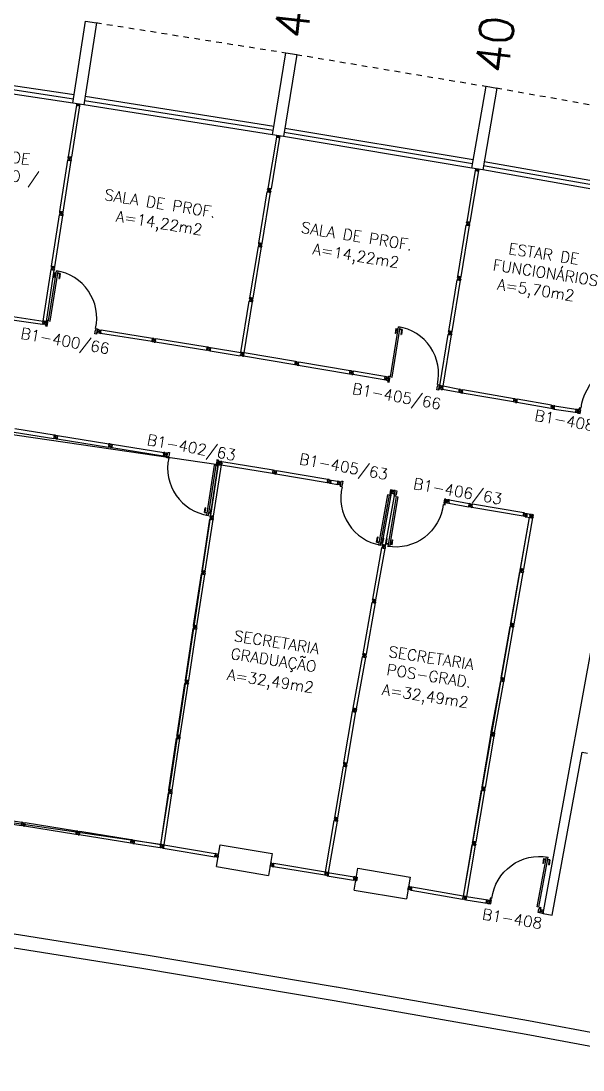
# Model space of a CAD drawing. Extents: x 26 to 324, y 73 to 188.
# Drawn here: x 244.58 to 254.72, y 154.74 to 173.68 of the extents above; entities that cross this region are included whole.
import ezdxf

# ---------------------------------------------------------------- set-up
doc = ezdxf.new("R2010")
doc.units = 0
doc.header["$LTSCALE"] = 0.01
doc.header["$MEASUREMENT"] = 0
doc.linetypes.add('HIDDEN2', pattern=[0.1875, 0.125, -0.0625])
doc.layers.get('0').update_dxf_attribs({"linetype": 'CONTINUOUS'})
doc.layers.get('DEFPOINTS').update_dxf_attribs({"linetype": 'CONTINUOUS'})
for name, color, linetype in [('ALV', 2, 'CONTINUOUS'), ('BANC', 2, 'CONTINUOUS'), ('DIV', 2, 'CONTINUOUS'), ('ESQ', 1, 'CONTINUOUS'), ('ESTR', 3, 'CONTINUOUS'), ('NOPILAR1', 2, 'CONTINUOUS'), ('PROJ', 1, 'HIDDEN2'), ('TEXTO', 2, 'CONTINUOUS'), ('TEXTO-ENDEREÇO', 2, 'CONTINUOUS'), ('USO1', 2, 'CONTINUOUS'), ('ÁREA', 2, 'CONTINUOUS')]:
    doc.layers.add(name, color=color, linetype=linetype)
doc.styles.add('1', font='romans.shx')
doc.styles.add('NOPILAR', font='simplex.shx', dxfattribs={"height": 0.6})
doc.styles.add('UNB-100', font='simplex.shx', dxfattribs={"height": 0.2})
doc.styles.add('UNB-100-1', font='simplex.shx', dxfattribs={"height": 0.2})
doc.dimstyles.new('1-600', dxfattribs={"dimtxt": 1.1, "dimasz": 2.5, "dimexe": 2, "dimexo": 4, "dimgap": 0.2, "dimtad": 1, "dimdec": 0, "dimzin": 4, "dimdsep": 46, "dimlunit": 6, "dimtxsty": '1', "dimblk1": 'NONE', "dimblk2": 'NONE', "dimsah": 1, "dimcen": 0, "dimclrd": 2, "dimclre": 2, "dimclrt": 2, "dimadec": 0, "dimazin": 0, "dimtfac": 1, "dimtdec": 0, "dimtmove": 2, "dimatfit": 3, "dimldrblk": 'NONE', "dimfxl": 0, "dimtolj": 1, "dimtzin": 0, "dimarcsym": 0})

# ---------------------------------------------------------------- blocks, each defined once
blk = doc.blocks.new('MTT-SLC')
for p, q in [((-0.008, 0.03), (-0.03, 0.03)), ((-0.03, 0.03), (-0.03, 0.006)), ((-0.0185, 0.006), (-0.03, 0.006)), ((-0.0185, -0.006), (-0.0185, 0.006)), ((-0.008, 0.03), (-0.008, 0.02)), ((-0.008, 0.02), (0.008, 0.02)), ((-0.0051, 0), (0.0051, 0)), ((0, -0.0051), (0, 0.0051)), ((0.008, 0.03), (0.03, 0.03)), ((0.008, 0.03), (0.008, 0.02)), ((0.0205, -0.006), (0.0205, 0.006)), ((0.0205, 0.006), (0.03, 0.006)), ((0.03, 0.006), (0.03, 0.03)), ((-0.03, -0.03), (-0.03, -0.006)), ((-0.0185, -0.006), (-0.03, -0.006)), ((-0.008, -0.03), (-0.03, -0.03)), ((-0.008, -0.02), (0.008, -0.02)), ((-0.008, -0.03), (-0.008, -0.02)), ((0.008, -0.03), (0.008, -0.02)), ((0.008, -0.03), (0.03, -0.03)), ((0.0205, -0.006), (0.03, -0.006)), ((0.03, -0.006), (0.03, -0.03))]:
    blk.add_line(p, q)
blk = doc.blocks.new('DIVINI-SLC')
for p, q in [((-0.005, 0), (0.005, 0)), ((-0.005, 0), (0.005, 0)), ((0.008, 0.02), (0, 0.02)), ((0, 0.001), (0, 0.02)), ((0, -0.005), (0, 0.005)), ((0, -0.005), (0, 0.005)), ((0, -0.02), (0, 0.001)), ((0.008, 0.03), (0.03, 0.03)), ((0.008, 0.03), (0.008, 0.02)), ((0.02, 0.006), (0.03, 0.006)), ((0.02, 0.006), (0.02, -0.006)), ((0.02, -0.006), (0.02, 0.006)), ((0.02, 0.006), (0.03, 0.006)), ((0.02, -0.004), (0.02, 0.004)), ((0.023, 0.006), (0.027, 0.006)), ((0.03, -0.03), (0.03, 0.03)), ((0.03, 0.03), (0.03, -0.03)), ((0.03, 0.03), (0.97, 0.03)), ((0.03, 0.009), (0.03, 0.027)), ((0.03, 0.009), (0.03, 0.027)), ((0.03, -0.005), (0.03, 0.005)), ((0.03, 0.005), (0.03, -0.005)), ((0.97, 0.03), (0.97, -0.03)), ((0.98, 0.006), (0.97, 0.006)), ((0.97, 0.005), (0.97, -0.005)), ((0.98, -0.006), (0.98, 0.006)), ((0.995, 0), (1.005, 0)), ((1.005, 0), (0.995, 0)), ((1, -0.005), (1, 0.005)), ((0, -0.02), (0.008, -0.02)), ((0.008, -0.03), (0.008, -0.02)), ((0.008, -0.03), (0.03, -0.03)), ((0.02, -0.006), (0.03, -0.006)), ((0.02, -0.006), (0.03, -0.006)), ((0.023, -0.006), (0.027, -0.006)), ((0.03, -0.009), (0.03, -0.027)), ((0.03, -0.009), (0.03, -0.027)), ((0.03, -0.03), (0.03, -0.009)), ((0.03, -0.03), (0.97, -0.03)), ((0.98, -0.006), (0.97, -0.006))]:
    blk.add_line(p, q)
blk = doc.blocks.new('DIVMT-SLC')
for p, q in [((-0.03, 0.03), (-0.03, 0.006)), ((-0.008, 0.03), (-0.03, 0.03)), ((-0.0185, 0.006), (-0.03, 0.006)), ((-0.0185, -0.006), (-0.0185, 0.006)), ((-0.008, 0.03), (-0.008, 0.02)), ((-0.008, 0.02), (0.008, 0.02)), ((-0.0051, 0), (0.0051, 0)), ((0.0051, 0), (-0.0051, 0)), ((-0.0051, 0), (0.0051, 0)), ((0, -0.0051), (0, 0.0051)), ((0, 0.0051), (0, -0.0051)), ((0.008, 0.03), (0.008, 0.02)), ((0.008, 0.03), (0.03, 0.03)), ((0.0205, 0.006), (0.03, 0.006)), ((0.0205, -0.006), (0.0205, 0.006)), ((0.0205, 0.006), (0.0205, -0.006)), ((0.0205, 0.006), (0.03, 0.006)), ((0.97, 0.03), (0.03, 0.03)), ((0.03, 0.006), (0.03, 0.03)), ((0.03, -0.03), (0.03, 0.03)), ((0.03, -0.005), (0.03, 0.005)), ((0.97, -0.03), (0.97, 0.03)), ((0.97, 0.03), (0.97, 0.009)), ((0.97, 0.009), (0.97, 0.027)), ((0.9795, 0.006), (0.97, 0.006)), ((0.97, -0.005), (0.97, 0.005)), ((0.9795, 0.006), (0.9795, -0.006)), ((1.0051, 0), (0.9949, 0)), ((1, 0.0051), (1, -0.0051)), ((-0.0185, -0.006), (-0.03, -0.006)), ((-0.03, -0.03), (-0.03, -0.006)), ((-0.008, -0.03), (-0.03, -0.03)), ((-0.008, -0.03), (-0.008, -0.02)), ((-0.008, -0.02), (0.008, -0.02)), ((0.008, -0.03), (0.008, -0.02)), ((0.008, -0.03), (0.03, -0.03)), ((0.0205, -0.006), (0.03, -0.006)), ((0.0205, -0.006), (0.03, -0.006)), ((0.03, -0.006), (0.03, -0.03)), ((0.97, -0.03), (0.03, -0.03)), ((0.9795, -0.006), (0.97, -0.006)), ((0.97, -0.009), (0.97, -0.027))]:
    blk.add_line(p, q)
blk = doc.blocks.new('PDV2E-SLC')
at = {"layer": 'DIV'}
for p, q in [((0.065, 0.05), (0.065, 0.965)), ((0.095, 0.965), (0.065, 0.965)), ((0.095, 0.05), (0.095, 0.965)), ((0.049, 0.05), (0.029, 0.05)), ((0.029, 0.05), (0.029, 0.035)), ((0.029, 0.035), (0.029, -0.035)), ((0.049, 0.02), (0.049, 0.05)), ((0.049, 0.02), (0.059, 0.02)), ((0.059, -0.05), (0.059, 0.02)), ((0.065, 0.05), (0.095, 0.05)), ((0.928, -0.05), (0.928, 0.02)), ((0.938, 0.02), (0.928, 0.02)), ((0.938, 0.05), (0.958, 0.05)), ((0.938, 0.02), (0.938, 0.05)), ((0.958, 0.05), (0.958, 0.035)), ((0.958, 0.035), (0.958, -0.035)), ((0.029, -0.035), (0.029, -0.05)), ((0.029, -0.05), (0.059, -0.05)), ((0.958, -0.05), (0.928, -0.05)), ((0.958, -0.035), (0.958, -0.05))]:
    blk.add_line(p, q, dxfattribs=at)
at = {"layer": 'DIV', "color": 1}
for p, q in [((0.023, 0.925), (0.063, 0.925)), ((0.023, 0.925), (0.023, 0.835)), ((0.033, 0.835), (0.023, 0.835)), ((0.033, 0.915), (0.063, 0.915)), ((0.033, 0.915), (0.033, 0.835)), ((0.138, 0.925), (0.097, 0.925)), ((0.128, 0.915), (0.097, 0.915)), ((0.128, 0.915), (0.128, 0.835)), ((0.128, 0.835), (0.137, 0.835)), ((0.138, 0.925), (0.138, 0.835))]:
    blk.add_line(p, q, dxfattribs=at)
blk.add_arc((0.062, 0.1), 0.865, 356.6786, 90, dxfattribs=at)
blk = doc.blocks.new('DIV-SLC')
for p, q in [((-0.0051, 0), (0.0051, 0)), ((0, -0.0051), (0, 0.0051)), ((0.0205, 0.006), (0.03, 0.006)), ((0.0205, -0.006), (0.0205, 0.006)), ((0.03, 0.03), (0.97, 0.03)), ((0.03, 0.03), (0.03, -0.03)), ((0.03, 0.009), (0.03, 0.027)), ((0.03, 0.005), (0.03, -0.005)), ((0.97, 0.03), (0.97, -0.03)), ((0.9795, 0.006), (0.97, 0.006)), ((0.97, 0.005), (0.97, -0.005)), ((0.9795, -0.006), (0.9795, 0.006)), ((1.0051, 0), (0.9949, 0)), ((0.9949, 0), (1.0051, 0)), ((1, -0.0051), (1, 0.0051)), ((0.0205, -0.006), (0.03, -0.006)), ((0.03, -0.03), (0.03, -0.009)), ((0.03, -0.009), (0.03, -0.027)), ((0.03, -0.03), (0.97, -0.03)), ((0.9795, -0.006), (0.97, -0.006))]:
    blk.add_line(p, q)
blk = doc.blocks.new('MDIVMT-SLC')
for p, q in [((-0.03, 0.03), (-0.03, 0.006)), ((-0.008, 0.03), (-0.03, 0.03)), ((-0.0185, 0.006), (-0.03, 0.006)), ((-0.0185, -0.006), (-0.0185, 0.006)), ((-0.008, 0.03), (-0.008, 0.02)), ((-0.008, 0.02), (0.008, 0.02)), ((-0.0051, 0), (0.0051, 0)), ((-0.0051, 0), (0.0051, 0)), ((0, -0.0051), (0, 0.0051)), ((0, -0.0051), (0, 0.0051)), ((0.008, 0.03), (0.008, 0.02)), ((0.008, 0.03), (0.03, 0.03)), ((0.0205, 0.006), (0.03, 0.006)), ((0.0205, -0.006), (0.0205, 0.006)), ((0.0205, 0.006), (0.03, 0.006)), ((0.0205, -0.006), (0.0205, 0.006)), ((0.03, 0.03), (0.03, -0.03)), ((0.03, 0.03), (0.47, 0.03)), ((0.03, 0.006), (0.03, 0.03)), ((0.03, 0.009), (0.03, 0.027)), ((0.03, 0.005), (0.03, -0.005)), ((0.47, 0.03), (0.47, -0.03)), ((0.4795, 0.006), (0.47, 0.006)), ((0.47, 0.005), (0.47, -0.005)), ((0.4795, -0.006), (0.4795, 0.006)), ((0.4949, 0), (0.5051, 0)), ((0.5051, 0), (0.4949, 0)), ((0.5, -0.0051), (0.5, 0.0051)), ((-0.0185, -0.006), (-0.03, -0.006)), ((-0.03, -0.03), (-0.03, -0.006)), ((-0.008, -0.03), (-0.03, -0.03)), ((-0.008, -0.03), (-0.008, -0.02)), ((-0.008, -0.02), (0.008, -0.02)), ((0.008, -0.03), (0.008, -0.02)), ((0.008, -0.03), (0.03, -0.03)), ((0.0205, -0.006), (0.03, -0.006)), ((0.0205, -0.006), (0.03, -0.006)), ((0.03, -0.006), (0.03, -0.03)), ((0.03, -0.03), (0.03, -0.009)), ((0.03, -0.009), (0.03, -0.027)), ((0.03, -0.03), (0.47, -0.03)), ((0.4795, -0.006), (0.47, -0.006))]:
    blk.add_line(p, q)
blk = doc.blocks.new('*D30')
at = {"color": 2, "linetype": 'ByBlock'}
for p, q in [((213.526, 181.428), (213.871, 185.914)), ((264.745, 174.395), (265.623, 178.82))]:
    blk.add_line(p, q, dxfattribs=at)
blk.add_arc((180.304, -251.305), 436.505, 78.78048, 85.60976, dxfattribs=at)
at = {"layer": 'DEFPOINTS', "color": 0, "linetype": 'ByBlock'}
for p in [(248.16, 179.894), (213.22, 177.439), (213.105, 175.944), (263.967, 170.471), (263.675, 169)]:
    blk.add_point(p, dxfattribs=at)
at = {"color": 2, "linetype": 'ByBlock', "insert": (239.708, 182.081), "char_height": 1.1, "attachment_point": 5, "rotation": 352.1951, "style": '1'}
blk.add_mtext('\\A1;Sociologia', dxfattribs=at)
blk = doc.blocks.new('_NONE')
at = {"color": 0, "linetype": 'ByBlock'}
blk.add_circle((0, 0), 0.25, dxfattribs=at)
blk = doc.blocks.new('PILAR-SLC')
blk.add_lwpolyline([(0.2, 0), (0.2, -1.5), (0, -1.5), (0, 0)], close=True)

msp = doc.modelspace()

# ---------------------------------------------------------------- linework, layer by layer
at = {"color": 2}
for p, q in [((252.58, 157.853), (252.59, 157.852)), ((252.584, 157.848), (252.586, 157.858)), ((252.604, 157.843), (252.606, 157.855)), ((252.604, 157.843), (252.614, 157.842)), ((252.606, 157.855), (252.616, 157.854)), ((252.619, 157.877), (252.61, 157.818)), ((252.61, 157.818), (252.613, 157.839)), ((252.613, 157.839), (252.61, 157.821)), ((252.61, 157.818), (253.03, 157.749)), ((252.615, 157.853), (252.614, 157.843)), ((252.616, 157.857), (252.619, 157.874)), ((252.619, 157.877), (253.041, 157.808))]:
    msp.add_line(p, q, dxfattribs=at)
at = {"layer": 'ALV'}
for p, q in [((254.003, 157.571), (255.828, 167.587)), ((254.167, 157.541), (254.711, 160.486)), ((254.711, 160.486), (254.808, 160.468))]:
    msp.add_line(p, q, dxfattribs=at)
msp.add_lwpolyline([(233.995, 167.739), (248.139, 165.678), (247.289, 159.997), (247.102, 158.818), (233.161, 160.85), (233.995, 167.739)], dxfattribs=at)
at = {"layer": 'BANC'}
for p, q in [((246.8, 156.824), (243.325, 157.376)), ((246.761, 156.577), (243.286, 157.129)), ((250.272, 156.242), (246.802, 156.824)), ((250.231, 155.996), (246.761, 156.577)), ((253.739, 155.631), (250.274, 156.242)), ((253.696, 155.385), (250.231, 155.996)), ((257.201, 154.99), (253.741, 155.631)), ((257.156, 154.744), (253.696, 155.385))]:
    msp.add_line(p, q, dxfattribs=at)
at = {"layer": 'DIV'}
for p, q in [((244.424, 168.291), (244.972, 168.208)), ((244.433, 168.351), (244.98, 168.268)), ((244.98, 168.268), (244.972, 168.208)), ((244.977, 168.243), (244.975, 168.233)), ((244.985, 168.231), (244.975, 168.232)), ((244.986, 168.242), (244.977, 168.244)), ((244.985, 168.231), (244.986, 168.242)), ((245.001, 168.234), (245.011, 168.233)), ((245.011, 168.233), (245.001, 168.234)), ((245.005, 168.228), (245.006, 168.238)), ((247.934, 167.739), (247.938, 167.763)), ((247.956, 167.735), (247.934, 167.739)), ((247.949, 167.761), (247.938, 167.763)), ((247.944, 167.798), (247.94, 167.774)), ((247.951, 167.773), (247.94, 167.774)), ((247.965, 167.795), (247.944, 167.798)), ((247.949, 167.761), (247.951, 167.773)), ((247.956, 167.735), (247.958, 167.745)), ((247.958, 167.745), (247.973, 167.743)), ((247.965, 167.795), (247.964, 167.785)), ((247.964, 167.785), (247.98, 167.782)), ((247.964, 167.765), (247.974, 167.763)), ((247.964, 167.765), (247.974, 167.763)), ((247.968, 167.759), (247.969, 167.769)), ((247.968, 167.759), (247.969, 167.769)), ((247.972, 167.733), (247.973, 167.743)), ((247.972, 167.733), (247.994, 167.729)), ((247.981, 167.792), (247.98, 167.782)), ((247.981, 167.792), (248.003, 167.789)), ((247.988, 167.755), (247.99, 167.767)), ((247.988, 167.755), (247.99, 167.767)), ((247.988, 167.755), (247.997, 167.753)), ((247.988, 167.755), (247.997, 167.753)), ((247.99, 167.767), (247.999, 167.765)), ((247.99, 167.767), (247.999, 167.765)), ((247.993, 167.73), (248.54, 167.642)), ((248.003, 167.789), (247.994, 167.729)), ((247.997, 167.753), (247.994, 167.729)), ((247.997, 167.75), (247.994, 167.732)), ((247.994, 167.729), (247.997, 167.75)), ((247.999, 167.764), (247.997, 167.754)), ((247.999, 167.765), (248.003, 167.789)), ((248, 167.768), (248.003, 167.786)), ((248.003, 167.789), (248.55, 167.701)), ((250.513, 167.311), (250.517, 167.335)), ((250.535, 167.307), (250.513, 167.311)), ((250.528, 167.333), (250.517, 167.335)), ((250.523, 167.37), (250.519, 167.347)), ((250.53, 167.345), (250.519, 167.347)), ((250.544, 167.367), (250.523, 167.37)), ((250.528, 167.333), (250.53, 167.345)), ((250.535, 167.307), (250.536, 167.317)), ((250.536, 167.317), (250.552, 167.315)), ((250.542, 167.337), (250.552, 167.335)), ((250.552, 167.335), (250.542, 167.337)), ((250.542, 167.337), (250.552, 167.335)), ((250.544, 167.367), (250.543, 167.357)), ((250.543, 167.357), (250.559, 167.354)), ((250.547, 167.331), (250.548, 167.341)), ((250.548, 167.341), (250.547, 167.331)), ((250.55, 167.305), (250.552, 167.315)), ((250.55, 167.305), (250.572, 167.301)), ((250.56, 167.364), (250.559, 167.354)), ((250.56, 167.364), (250.582, 167.36)), ((250.567, 167.326), (250.569, 167.338)), ((250.569, 167.338), (250.567, 167.326)), ((250.567, 167.326), (250.576, 167.325)), ((250.567, 167.326), (250.576, 167.325)), ((250.569, 167.338), (250.578, 167.337)), ((250.569, 167.338), (250.578, 167.337)), ((250.572, 167.301), (250.582, 167.36)), ((250.576, 167.325), (250.572, 167.301)), ((251.203, 167.196), (250.572, 167.301)), ((250.576, 167.326), (250.578, 167.336)), ((250.578, 167.337), (250.582, 167.36)), ((251.212, 167.256), (250.582, 167.36)), ((251.154, 167.266), (251.15, 167.242)), ((251.154, 167.265), (251.15, 167.245)), ((251.15, 167.245), (251.153, 167.263)), ((251.176, 167.262), (251.154, 167.266)), ((251.176, 167.262), (251.174, 167.252)), ((251.174, 167.252), (251.19, 167.249)), ((251.191, 167.259), (251.19, 167.249)), ((251.191, 167.259), (251.213, 167.255)), ((251.209, 167.232), (251.213, 167.255)), ((251.144, 167.207), (251.148, 167.23)), ((251.147, 167.227), (251.144, 167.209)), ((251.165, 167.203), (251.144, 167.207)), ((251.144, 167.206), (251.144, 167.206)), ((251.159, 167.228), (251.148, 167.23)), ((251.157, 167.228), (251.148, 167.23)), ((251.161, 167.24), (251.15, 167.242)), ((251.159, 167.24), (251.15, 167.242)), ((251.159, 167.228), (251.161, 167.24)), ((251.165, 167.203), (251.167, 167.213)), ((251.167, 167.213), (251.183, 167.21)), ((251.173, 167.232), (251.183, 167.23)), ((251.183, 167.23), (251.173, 167.232)), ((251.173, 167.232), (251.183, 167.23)), ((251.183, 167.23), (251.173, 167.232)), ((251.177, 167.226), (251.179, 167.236)), ((251.179, 167.236), (251.177, 167.226)), ((251.179, 167.236), (251.177, 167.226)), ((251.181, 167.2), (251.183, 167.21)), ((251.181, 167.2), (251.203, 167.196)), ((251.197, 167.222), (251.199, 167.233)), ((251.199, 167.233), (251.197, 167.222)), ((251.197, 167.222), (251.207, 167.22)), ((251.197, 167.222), (251.207, 167.22)), ((251.199, 167.233), (251.209, 167.232)), ((251.199, 167.233), (251.209, 167.232)), ((251.207, 167.22), (251.203, 167.196)), ((252.13, 167.04), (252.134, 167.063)), ((252.133, 167.06), (252.13, 167.042)), ((252.145, 167.061), (252.134, 167.063)), ((252.143, 167.061), (252.134, 167.063)), ((252.14, 167.099), (252.136, 167.075)), ((252.14, 167.099), (252.136, 167.078)), ((252.136, 167.078), (252.139, 167.096)), ((252.147, 167.073), (252.136, 167.075)), ((252.145, 167.073), (252.136, 167.075)), ((252.162, 167.095), (252.14, 167.099)), ((252.145, 167.061), (252.147, 167.073)), ((252.159, 167.065), (252.169, 167.063)), ((252.169, 167.063), (252.159, 167.065)), ((252.159, 167.065), (252.169, 167.063)), ((252.169, 167.063), (252.159, 167.065)), ((252.162, 167.095), (252.16, 167.085)), ((252.16, 167.085), (252.176, 167.082)), ((252.164, 167.059), (252.165, 167.069)), ((252.165, 167.069), (252.164, 167.059)), ((252.165, 167.069), (252.164, 167.059)), ((252.177, 167.092), (252.176, 167.082)), ((252.177, 167.092), (252.199, 167.088)), ((252.184, 167.055), (252.186, 167.066)), ((252.186, 167.066), (252.184, 167.055)), ((252.186, 167.066), (252.195, 167.065)), ((252.186, 167.066), (252.195, 167.065)), ((252.195, 167.065), (252.199, 167.088)), ((252.495, 167.034), (252.199, 167.09)), ((252.151, 167.036), (252.13, 167.04)), ((252.13, 167.039), (252.13, 167.039)), ((252.151, 167.036), (252.153, 167.046)), ((252.153, 167.046), (252.169, 167.043)), ((252.167, 167.033), (252.169, 167.043)), ((252.167, 167.033), (252.189, 167.029)), ((252.184, 167.055), (252.193, 167.053)), ((252.184, 167.055), (252.193, 167.053)), ((252.193, 167.053), (252.189, 167.029)), ((252.484, 166.975), (252.189, 167.029)), ((252.484, 166.975), (252.495, 167.034)), ((252.488, 166.996), (252.485, 166.978)), ((252.498, 166.997), (252.488, 166.999)), ((252.489, 167), (252.49, 167.01)), ((252.5, 167.009), (252.49, 167.011)), ((252.495, 167.034), (252.491, 167.014)), ((252.491, 167.014), (252.494, 167.031)), ((252.5, 167.009), (252.498, 166.997)), ((252.524, 166.999), (252.514, 167)), ((252.52, 167.005), (252.518, 166.995)), ((253.47, 166.806), (253.474, 166.829)), ((253.491, 166.802), (253.47, 166.806)), ((253.485, 166.827), (253.474, 166.829)), ((253.48, 166.865), (253.476, 166.841)), ((253.487, 166.839), (253.476, 166.841)), ((253.502, 166.861), (253.48, 166.865)), ((253.485, 166.827), (253.487, 166.839)), ((253.491, 166.802), (253.493, 166.812)), ((253.493, 166.812), (253.509, 166.809)), ((253.499, 166.831), (253.509, 166.829)), ((253.509, 166.829), (253.499, 166.831)), ((253.499, 166.831), (253.509, 166.829)), ((253.502, 166.861), (253.5, 166.851)), ((253.5, 166.851), (253.516, 166.848)), ((253.505, 166.835), (253.504, 166.825)), ((253.504, 166.825), (253.505, 166.835)), ((253.507, 166.799), (253.509, 166.809)), ((253.507, 166.799), (253.529, 166.795)), ((253.518, 166.858), (253.516, 166.848)), ((253.518, 166.858), (253.539, 166.854)), ((253.526, 166.832), (253.524, 166.82)), ((253.524, 166.82), (253.526, 166.832)), ((253.524, 166.82), (253.533, 166.819)), ((253.524, 166.82), (253.533, 166.819)), ((253.526, 166.832), (253.535, 166.83)), ((253.526, 166.832), (253.535, 166.83)), ((253.529, 166.795), (253.539, 166.854)), ((253.533, 166.819), (253.529, 166.795)), ((254.144, 166.689), (253.529, 166.795)), ((253.533, 166.82), (253.535, 166.83)), ((253.535, 166.83), (253.539, 166.854)), ((254.154, 166.748), (253.539, 166.854)), ((254.154, 166.748), (254.144, 166.689)), ((254.203, 166.679), (254.586, 166.619)), ((254.212, 166.739), (254.596, 166.678)), ((245.177, 166.172), (245.173, 166.148)), ((245.195, 166.144), (245.173, 166.148)), ((245.177, 166.169), (245.174, 166.151)), ((245.187, 166.17), (245.177, 166.172)), ((245.187, 166.17), (245.177, 166.172)), ((245.183, 166.207), (245.179, 166.186)), ((245.179, 166.183), (245.182, 166.204)), ((245.188, 166.182), (245.179, 166.183)), ((245.188, 166.182), (245.179, 166.183)), ((245.204, 166.204), (245.183, 166.207)), ((245.188, 166.182), (245.187, 166.17)), ((245.188, 166.182), (245.187, 166.17)), ((245.195, 166.144), (245.197, 166.154)), ((245.212, 166.152), (245.197, 166.154)), ((245.204, 166.204), (245.203, 166.194)), ((245.219, 166.191), (245.203, 166.194)), ((245.213, 166.172), (245.203, 166.174)), ((245.213, 166.172), (245.203, 166.174)), ((245.208, 166.178), (245.207, 166.168)), ((245.208, 166.178), (245.207, 166.168)), ((245.211, 166.142), (245.212, 166.152)), ((245.211, 166.142), (245.233, 166.138)), ((245.22, 166.201), (245.219, 166.191)), ((245.22, 166.201), (245.242, 166.198)), ((245.227, 166.176), (245.225, 166.164)), ((245.225, 166.164), (245.236, 166.162)), ((245.227, 166.176), (245.238, 166.174)), ((245.233, 166.138), (245.236, 166.162)), ((245.242, 166.198), (245.238, 166.174)), ((248.142, 165.716), (248.146, 165.737)), ((248.146, 165.737), (248.17, 165.734)), ((248.168, 165.722), (248.17, 165.734)), ((248.18, 165.72), (248.181, 165.732)), ((248.205, 165.728), (248.181, 165.732)), ((248.14, 165.7), (248.136, 165.678)), ((248.16, 165.674), (248.136, 165.678)), ((248.136, 165.678), (248.196, 165.669)), ((248.14, 165.7), (248.15, 165.698)), ((248.142, 165.716), (248.152, 165.714)), ((248.152, 165.714), (248.15, 165.698)), ((248.162, 165.684), (248.16, 165.674)), ((248.162, 165.684), (248.16, 165.674)), ((248.161, 165.674), (248.171, 165.673)), ((248.162, 165.684), (248.174, 165.682)), ((248.174, 165.682), (248.162, 165.684)), ((248.176, 165.702), (248.166, 165.704)), ((248.166, 165.704), (248.176, 165.702)), ((248.166, 165.704), (248.176, 165.702)), ((248.176, 165.702), (248.166, 165.704)), ((248.166, 165.704), (248.176, 165.702)), ((248.176, 165.702), (248.166, 165.704)), ((248.168, 165.722), (248.18, 165.72)), ((248.172, 165.708), (248.17, 165.698)), ((248.172, 165.708), (248.17, 165.698)), ((248.172, 165.708), (248.17, 165.698)), ((248.17, 165.698), (248.172, 165.708)), ((248.172, 165.708), (248.17, 165.698)), ((248.174, 165.682), (248.172, 165.673)), ((248.174, 165.682), (248.172, 165.673)), ((248.172, 165.673), (248.196, 165.669)), ((248.192, 165.708), (248.189, 165.692)), ((248.199, 165.69), (248.189, 165.692)), ((248.202, 165.706), (248.192, 165.708)), ((248.195, 165.665), (248.205, 165.724)), ((248.199, 165.69), (248.196, 165.669)), ((248.199, 165.69), (248.201, 165.699)), ((248.208, 165.687), (248.199, 165.689)), ((248.21, 165.699), (248.201, 165.7)), ((248.202, 165.706), (248.205, 165.728)), ((248.21, 165.699), (248.208, 165.687)), ((250.11, 165.348), (250.114, 165.372)), ((250.126, 165.37), (250.114, 165.372)), ((250.12, 165.407), (250.116, 165.384)), ((250.128, 165.382), (250.116, 165.384)), ((250.142, 165.404), (250.12, 165.407)), ((250.128, 165.382), (250.126, 165.37)), ((250.132, 165.344), (250.134, 165.354)), ((250.134, 165.354), (250.149, 165.352)), ((250.142, 165.404), (250.14, 165.394)), ((250.14, 165.394), (250.156, 165.391)), ((250.14, 165.374), (250.15, 165.372)), ((250.14, 165.374), (250.15, 165.372)), ((250.146, 165.378), (250.144, 165.368)), ((250.146, 165.378), (250.144, 165.368)), ((250.158, 165.401), (250.156, 165.391)), ((250.158, 165.401), (250.179, 165.397)), ((250.166, 165.375), (250.164, 165.363)), ((250.166, 165.375), (250.164, 165.363)), ((250.164, 165.363), (250.173, 165.362)), ((250.164, 165.363), (250.173, 165.362)), ((250.166, 165.375), (250.175, 165.374)), ((250.166, 165.375), (250.175, 165.374)), ((250.169, 165.338), (250.179, 165.397)), ((250.173, 165.362), (250.169, 165.338)), ((250.173, 165.359), (250.17, 165.341)), ((250.174, 165.363), (250.175, 165.373)), ((250.175, 165.374), (250.179, 165.397)), ((250.179, 165.397), (250.176, 165.377)), ((250.176, 165.377), (250.179, 165.394)), ((250.179, 165.397), (250.301, 165.377)), ((250.291, 165.318), (250.301, 165.377)), ((250.301, 165.377), (250.297, 165.353)), ((250.306, 165.352), (250.297, 165.353)), ((250.308, 165.351), (250.297, 165.353)), ((250.322, 165.373), (250.301, 165.377)), ((250.322, 165.373), (250.321, 165.363)), ((250.321, 165.363), (250.337, 165.361)), ((250.338, 165.371), (250.337, 165.361)), ((250.338, 165.371), (250.36, 165.367)), ((250.356, 165.343), (250.36, 165.367)), ((250.132, 165.344), (250.11, 165.348)), ((250.148, 165.342), (250.149, 165.352)), ((250.148, 165.342), (250.169, 165.338)), ((250.169, 165.338), (250.291, 165.318)), ((250.291, 165.318), (250.295, 165.341)), ((250.313, 165.314), (250.291, 165.318)), ((250.295, 165.342), (250.297, 165.352)), ((250.304, 165.34), (250.295, 165.341)), ((250.306, 165.339), (250.295, 165.341)), ((250.306, 165.352), (250.304, 165.34)), ((250.308, 165.351), (250.306, 165.339)), ((250.313, 165.314), (250.314, 165.324)), ((250.314, 165.324), (250.33, 165.321)), ((250.33, 165.341), (250.32, 165.343)), ((250.32, 165.343), (250.33, 165.341)), ((250.32, 165.343), (250.33, 165.341)), ((250.326, 165.347), (250.325, 165.337)), ((250.326, 165.347), (250.325, 165.337)), ((250.328, 165.311), (250.33, 165.321)), ((250.328, 165.311), (250.35, 165.308)), ((250.347, 165.345), (250.345, 165.333)), ((250.345, 165.333), (250.354, 165.331)), ((250.347, 165.345), (250.356, 165.343)), ((250.354, 165.331), (250.35, 165.308)), ((252.248, 165.011), (252.244, 164.989)), ((252.244, 164.989), (252.303, 164.979)), ((252.268, 164.985), (252.244, 164.989)), ((252.248, 165.011), (252.258, 165.009)), ((252.251, 165.026), (252.254, 165.048)), ((252.251, 165.026), (252.26, 165.025)), ((252.254, 165.048), (252.278, 165.044)), ((252.26, 165.025), (252.258, 165.009)), ((252.269, 164.994), (252.268, 164.985)), ((252.269, 164.994), (252.268, 164.985)), ((252.281, 164.992), (252.269, 164.994)), ((252.269, 164.994), (252.281, 164.992)), ((252.269, 164.985), (252.279, 164.983)), ((252.284, 165.013), (252.274, 165.014)), ((252.274, 165.014), (252.284, 165.013)), ((252.276, 165.033), (252.278, 165.044)), ((252.276, 165.033), (252.288, 165.031)), ((252.28, 165.019), (252.278, 165.008)), ((252.278, 165.008), (252.28, 165.019)), ((252.28, 165.019), (252.278, 165.008)), ((252.281, 164.992), (252.28, 164.983)), ((252.281, 164.992), (252.28, 164.983)), ((252.28, 164.983), (252.303, 164.979)), ((252.288, 165.031), (252.29, 165.042)), ((252.313, 165.038), (252.29, 165.042)), ((252.3, 165.018), (252.297, 165.002)), ((252.307, 165.001), (252.297, 165.002)), ((252.31, 165.016), (252.3, 165.018)), ((252.307, 165.001), (252.303, 164.979)), ((252.303, 164.979), (252.66, 164.915)), ((252.31, 165.016), (252.313, 165.038)), ((252.313, 165.038), (252.671, 164.974)), ((252.671, 164.974), (252.66, 164.915)), ((252.667, 164.95), (252.665, 164.94)), ((252.674, 164.937), (252.665, 164.939)), ((252.676, 164.949), (252.667, 164.951)), ((252.674, 164.937), (252.676, 164.949)), ((252.69, 164.94), (252.7, 164.939)), ((252.7, 164.939), (252.69, 164.94)), ((252.694, 164.935), (252.696, 164.945)), ((253.655, 164.801), (253.651, 164.777)), ((253.677, 164.797), (253.655, 164.801)), ((253.677, 164.797), (253.675, 164.787)), ((253.675, 164.787), (253.691, 164.785)), ((253.693, 164.794), (253.691, 164.785)), ((253.693, 164.794), (253.715, 164.791)), ((253.715, 164.791), (253.705, 164.732)), ((253.711, 164.767), (253.715, 164.791)), ((253.711, 164.77), (253.714, 164.788)), ((253.715, 164.791), (253.769, 164.781)), ((253.645, 164.742), (253.649, 164.765)), ((253.667, 164.738), (253.645, 164.742)), ((253.661, 164.763), (253.649, 164.765)), ((253.663, 164.775), (253.651, 164.777)), ((253.661, 164.763), (253.663, 164.775)), ((253.667, 164.738), (253.669, 164.748)), ((253.669, 164.748), (253.685, 164.745)), ((253.675, 164.767), (253.685, 164.765)), ((253.675, 164.767), (253.685, 164.765)), ((253.679, 164.761), (253.681, 164.771)), ((253.679, 164.761), (253.681, 164.771)), ((253.683, 164.735), (253.685, 164.745)), ((253.683, 164.735), (253.705, 164.732)), ((253.699, 164.757), (253.701, 164.769)), ((253.699, 164.757), (253.701, 164.769)), ((253.699, 164.757), (253.709, 164.755)), ((253.699, 164.757), (253.709, 164.755)), ((253.701, 164.769), (253.711, 164.767)), ((253.701, 164.769), (253.711, 164.767)), ((253.709, 164.755), (253.705, 164.732)), ((253.708, 164.752), (253.705, 164.735)), ((253.705, 164.732), (253.708, 164.752)), ((253.705, 164.732), (253.759, 164.722)), ((253.71, 164.766), (253.709, 164.756)), ((253.769, 164.781), (253.759, 164.722)), ((253.765, 164.757), (253.763, 164.747)), ((253.773, 164.744), (253.763, 164.746)), ((253.775, 164.756), (253.765, 164.758)), ((253.773, 164.744), (253.775, 164.756)), ((253.799, 164.746), (253.789, 164.748)), ((253.789, 164.748), (253.799, 164.746)), ((253.793, 164.742), (253.795, 164.752)), ((247.699, 162.772), (247.691, 162.713)), ((247.696, 162.747), (247.694, 162.737)), ((247.704, 162.735), (247.694, 162.736)), ((247.705, 162.747), (247.696, 162.748)), ((247.702, 162.742), (247.712, 162.74)), ((247.712, 162.74), (247.702, 162.742)), ((247.704, 162.735), (247.705, 162.747)), ((247.707, 162.736), (247.708, 162.746)), ((250.577, 161.278), (250.567, 161.219)), ((250.567, 161.219), (250.571, 161.243)), ((250.588, 161.215), (250.567, 161.219)), ((250.573, 161.253), (250.571, 161.243)), ((250.582, 161.241), (250.571, 161.243)), ((250.58, 161.241), (250.571, 161.242)), ((250.577, 161.278), (250.573, 161.254)), ((250.584, 161.253), (250.573, 161.254)), ((250.582, 161.253), (250.573, 161.254)), ((250.599, 161.274), (250.577, 161.278)), ((250.58, 161.241), (250.582, 161.253)), ((250.582, 161.241), (250.584, 161.253)), ((250.588, 161.215), (250.59, 161.225)), ((250.59, 161.225), (250.606, 161.222)), ((250.596, 161.244), (250.606, 161.243)), ((250.606, 161.242), (250.596, 161.244)), ((250.596, 161.244), (250.606, 161.242)), ((250.596, 161.244), (250.606, 161.243)), ((250.599, 161.274), (250.597, 161.265)), ((250.597, 161.265), (250.613, 161.262)), ((250.6, 161.238), (250.602, 161.248)), ((250.601, 161.238), (250.602, 161.248)), ((250.601, 161.238), (250.602, 161.248)), ((250.604, 161.213), (250.606, 161.222)), ((250.604, 161.213), (250.626, 161.209)), ((250.614, 161.272), (250.613, 161.262)), ((250.614, 161.272), (250.636, 161.268)), ((250.621, 161.234), (250.623, 161.246)), ((250.621, 161.234), (250.623, 161.246)), ((250.621, 161.234), (250.63, 161.232)), ((250.621, 161.234), (250.63, 161.232)), ((250.623, 161.246), (250.632, 161.244)), ((250.623, 161.246), (250.632, 161.244)), ((250.636, 161.268), (250.626, 161.209)), ((250.63, 161.232), (250.626, 161.209)), ((250.629, 161.229), (250.626, 161.212)), ((250.626, 161.209), (250.629, 161.229)), ((250.632, 161.243), (250.63, 161.233)), ((250.632, 161.244), (250.636, 161.268)), ((250.633, 161.247), (250.636, 161.265)), ((253.069, 160.844), (253.059, 160.785)), ((253.059, 160.785), (253.063, 160.809)), ((253.065, 160.819), (253.063, 160.81)), ((253.075, 160.807), (253.063, 160.809)), ((253.073, 160.807), (253.063, 160.809)), ((253.07, 160.844), (253.065, 160.821)), ((253.077, 160.819), (253.065, 160.821)), ((253.075, 160.819), (253.065, 160.82)), ((253.091, 160.841), (253.07, 160.844)), ((253.073, 160.807), (253.075, 160.819)), ((253.075, 160.807), (253.077, 160.819)), ((253.091, 160.841), (253.089, 160.831)), ((253.089, 160.831), (253.105, 160.828)), ((253.089, 160.811), (253.099, 160.809)), ((253.089, 160.811), (253.099, 160.809)), ((253.099, 160.808), (253.089, 160.81)), ((253.089, 160.81), (253.099, 160.808)), ((253.093, 160.805), (253.095, 160.815)), ((253.093, 160.805), (253.095, 160.815)), ((253.093, 160.804), (253.095, 160.814)), ((253.107, 160.838), (253.105, 160.828)), ((253.107, 160.838), (253.129, 160.834)), ((253.113, 160.8), (253.115, 160.812)), ((253.113, 160.8), (253.115, 160.812)), ((253.115, 160.812), (253.125, 160.81)), ((253.115, 160.812), (253.125, 160.81)), ((253.129, 160.834), (253.118, 160.775)), ((253.124, 160.809), (253.123, 160.8)), ((253.125, 160.81), (253.129, 160.834)), ((253.125, 160.813), (253.128, 160.831)), ((253.081, 160.781), (253.059, 160.785)), ((253.081, 160.781), (253.083, 160.791)), ((253.083, 160.791), (253.098, 160.789)), ((253.097, 160.779), (253.098, 160.789)), ((253.097, 160.779), (253.118, 160.775)), ((253.113, 160.8), (253.122, 160.799)), ((253.113, 160.8), (253.122, 160.799)), ((253.122, 160.799), (253.118, 160.775)), ((253.118, 160.775), (253.122, 160.796)), ((253.122, 160.796), (253.119, 160.778)), ((246.561, 158.843), (246.565, 158.866)), ((246.583, 158.839), (246.561, 158.843)), ((246.576, 158.865), (246.565, 158.866)), ((246.571, 158.902), (246.567, 158.878)), ((246.578, 158.877), (246.567, 158.878)), ((246.592, 158.899), (246.571, 158.902)), ((246.576, 158.865), (246.578, 158.877)), ((246.583, 158.839), (246.585, 158.849)), ((246.585, 158.849), (246.6, 158.847)), ((246.592, 158.899), (246.591, 158.889)), ((246.591, 158.889), (246.607, 158.886)), ((246.591, 158.869), (246.601, 158.867)), ((246.591, 158.869), (246.601, 158.867)), ((246.595, 158.863), (246.596, 158.873)), ((246.595, 158.863), (246.596, 158.873)), ((246.599, 158.837), (246.6, 158.847)), ((246.599, 158.837), (246.621, 158.833)), ((246.608, 158.896), (246.607, 158.886)), ((246.608, 158.896), (246.63, 158.893)), ((246.615, 158.859), (246.617, 158.871)), ((246.615, 158.859), (246.617, 158.871)), ((246.615, 158.859), (246.624, 158.857)), ((246.615, 158.859), (246.624, 158.857)), ((246.617, 158.871), (246.626, 158.869)), ((246.617, 158.871), (246.626, 158.869)), ((246.63, 158.893), (246.621, 158.833)), ((246.624, 158.857), (246.621, 158.833)), ((246.624, 158.854), (246.621, 158.836)), ((246.621, 158.833), (246.624, 158.854)), ((246.621, 158.833), (247.093, 158.759)), ((246.626, 158.868), (246.624, 158.858)), ((246.626, 158.869), (246.63, 158.893)), ((246.627, 158.872), (246.629, 158.89)), ((246.63, 158.893), (247.103, 158.818)), ((247.103, 158.818), (247.093, 158.759)), ((247.099, 158.793), (247.097, 158.783)), ((247.106, 158.781), (247.097, 158.782)), ((247.108, 158.793), (247.099, 158.794)), ((247.106, 158.781), (247.108, 158.793)), ((247.122, 158.785), (247.133, 158.783)), ((247.133, 158.783), (247.122, 158.785)), ((247.127, 158.779), (247.128, 158.789)), ((248.109, 158.416), (248.175, 158.811)), ((248.175, 158.811), (249.117, 158.653)), ((249.117, 158.653), (249.05, 158.258)), ((248.109, 158.416), (249.05, 158.258)), ((250.596, 157.992), (250.662, 158.387)), ((250.662, 158.387), (251.604, 158.228)), ((250.065, 158.261), (250.069, 158.284)), ((250.086, 158.257), (250.065, 158.261)), ((250.08, 158.282), (250.069, 158.284)), ((250.075, 158.32), (250.071, 158.296)), ((250.082, 158.294), (250.071, 158.296)), ((250.096, 158.316), (250.075, 158.32)), ((250.08, 158.282), (250.082, 158.294)), ((250.086, 158.257), (250.088, 158.267)), ((250.088, 158.267), (250.104, 158.264)), ((250.094, 158.286), (250.104, 158.284)), ((250.094, 158.286), (250.104, 158.284)), ((250.096, 158.316), (250.095, 158.306)), ((250.095, 158.306), (250.11, 158.304)), ((250.098, 158.28), (250.1, 158.29)), ((250.098, 158.28), (250.1, 158.29)), ((250.102, 158.254), (250.104, 158.264)), ((250.102, 158.254), (250.124, 158.251)), ((250.112, 158.314), (250.11, 158.304)), ((250.11, 158.253), (250.582, 158.174)), ((250.112, 158.314), (250.134, 158.31)), ((250.119, 158.276), (250.12, 158.288)), ((250.119, 158.276), (250.12, 158.288)), ((250.119, 158.276), (250.128, 158.274)), ((250.119, 158.276), (250.128, 158.274)), ((250.12, 158.312), (250.592, 158.234)), ((250.12, 158.288), (250.13, 158.286)), ((250.12, 158.288), (250.13, 158.286)), ((250.134, 158.31), (250.124, 158.251)), ((250.128, 158.274), (250.124, 158.251)), ((250.127, 158.271), (250.124, 158.254)), ((250.124, 158.251), (250.127, 158.271)), ((250.13, 158.285), (250.128, 158.275)), ((250.13, 158.286), (250.134, 158.31)), ((250.13, 158.289), (250.133, 158.307)), ((250.592, 158.234), (250.582, 158.174)), ((250.588, 158.209), (250.586, 158.199)), ((250.595, 158.197), (250.586, 158.198)), ((250.597, 158.208), (250.588, 158.21)), ((250.595, 158.197), (250.597, 158.208)), ((250.611, 158.2), (250.621, 158.198)), ((250.621, 158.198), (250.611, 158.2)), ((250.615, 158.194), (250.617, 158.204)), ((251.604, 158.228), (251.537, 157.834)), ((250.596, 157.992), (251.537, 157.834)), ((254.003, 157.571), (254.167, 157.541))]:
    msp.add_line(p, q, dxfattribs=at)
at = {"layer": 'ESQ'}
for p, q in [((245.527, 172.276), (242.118, 172.788)), ((245.539, 172.35), (242.129, 172.862)), ((245.516, 172.202), (242.106, 172.714)), ((249.119, 171.631), (245.714, 172.171)), ((249.131, 171.705), (245.726, 172.246)), ((249.143, 171.779), (245.737, 172.32)), ((252.73, 171.103), (249.329, 171.672)), ((252.742, 171.176), (249.342, 171.746)), ((252.718, 171.029), (249.317, 171.598)), ((256.323, 170.47), (252.928, 171.069)), ((256.336, 170.544), (252.941, 171.142)), ((256.31, 170.396), (252.915, 170.995))]:
    msp.add_line(p, q, dxfattribs=at)
at = {"layer": 'PROJ'}
for p, q in [((245.934, 173.655), (249.353, 173.112)), ((249.55, 173.08), (252.963, 172.508)), ((253.16, 172.475), (256.568, 171.874))]:
    msp.add_line(p, q, dxfattribs=at)
at = {"layer": 'TEXTO-ENDEREÇO'}
for p, q in [((245.183, 166.207), (244.47, 166.322)), ((244.461, 166.263), (245.173, 166.148)), ((252.567, 157.886), (253.759, 164.722)), ((253.041, 157.808), (253.03, 157.748))]:
    msp.add_line(p, q, dxfattribs=at)

# ---------------------------------------------------------------- block references
at = {"layer": 'DIV'}
for name, p, rotation in [('DIVINI-SLC', (245.615, 172.187), 261.1195612844104), ('DIVINI-SLC', (249.225, 171.614), 260.5226791563679), ('DIVMT-SLC', (245.46, 171.199), 261.3710004831596), ('DIVINI-SLC', (252.815, 171.012), 260.5226791563679), ('DIVMT-SLC', (249.06, 170.627), 260.7741183551171), ('DIVMT-SLC', (245.31, 170.21), 261.2420750843118), ('DIVMT-SLC', (252.65, 170.026), 260.7741183551171), ('DIVMT-SLC', (248.9, 169.64), 260.6451929562693), ('DIVMT-SLC', (245.158, 169.222), 261.2520656459456), ('PDV2E-SLC', (245.006, 168.233), 350.808864157612), ('DIVMT-SLC', (252.49, 169.038), 260.6451929562693), ('DIVMT-SLC', (248.737, 168.653), 260.6551835179031), ('MTT-SLC', (245.006, 168.233), 171.3305161618168), ('DIVMT-SLC', (245.993, 168.077), 350.9609420522281), ('PDV2E-SLC', (251.177, 167.222), 350.808864157612), ('DIVMT-SLC', (252.327, 168.052), 260.6551835179031), ('DIVMT-SLC', (246.981, 167.919), 351.0446800657282), ('DIVMT-SLC', (248.575, 167.667), 350.4731420522281), ('DIVMT-SLC', (249.561, 167.501), 350.4731420522281), ('DIVMT-SLC', (252.519, 167), 350.2369517227349), ('MTT-SLC', (254.179, 166.713), 259.9512612981195), ('MTT-SLC', (254.621, 166.643), 259.9512612981195), ('DIVMT-SLC', (246.195, 166.017), 171.0093903085823), ('DIVMT-SLC', (247.183, 165.86), 170.999892230336), ('PDV2E-SLC', (248.17, 165.702), 171.3360733342562), ('DIVMT-SLC', (248.174, 165.705), 261.403320633015), ('PDV2E-SLC', (251.298, 165.162), 169.9334117681322), ('DIVMT-SLC', (251.302, 165.181), 259.933411768152), ('DIVMT-SLC', (252.695, 164.938), 350.1696081771283), ('DIVMT-SLC', (248.024, 164.716), 261.403320633015), ('DIVMT-SLC', (253.794, 164.747), 259.933411768152), ('DIVMT-SLC', (251.128, 164.196), 259.933411768152), ('DIVMT-SLC', (247.875, 163.727), 261.2597473266692), ('MTT-SLC', (247.875, 163.727), 261.4341838325179), ('DIVMT-SLC', (253.621, 163.763), 259.933411768152), ('DIVMT-SLC', (250.954, 163.212), 260.1116127864417), ('DIVMT-SLC', (247.724, 162.739), 261.403320633015), ('MTT-SLC', (247.724, 162.739), 261.3275152899455), ('DIVMT-SLC', (253.446, 162.778), 260.1116127864417), ('DIVMT-SLC', (250.782, 162.227), 259.5992081530691), ('DIVMT-SLC', (247.575, 161.75), 261.2597473266692), ('MTT-SLC', (247.575, 161.75), 261.4341838325179), ('DIVMT-SLC', (253.274, 161.793), 259.5992081530691), ('DIVMT-SLC', (250.601, 161.243), 260.4167080406265), ('MTT-SLC', (250.601, 161.243), 170.1448238187629), ('DIVMT-SLC', (253.094, 160.809), 260.4167080406265), ('MTT-SLC', (253.094, 160.809), 170.1448238187629), ('DIVMT-SLC', (247.423, 160.761), 261.5941202817383), ('DIVMT-SLC', (250.434, 160.257), 260.4167080406265), ('DIVMT-SLC', (247.277, 159.772), 261.4938138493191), ('DIVMT-SLC', (252.927, 159.823), 260.4167080406265), ('DIV-SLC', (243.633, 159.339), 350.9929071593901), ('DIVMT-SLC', (250.268, 159.271), 260.3164016082073), ('DIVMT-SLC', (244.62, 159.182), 350.9387194694657), ('DIVMT-SLC', (245.608, 159.024), 350.985043884228), ('MTT-SLC', (247.128, 158.784), 350.5006163545134), ('MTT-SLC', (247.128, 158.784), 350.5006163545134), ('MTT-SLC', (247.128, 158.784), 350.5006163545134), ('MTT-SLC', (247.128, 158.784), 350.5006163545134), ('MTT-SLC', (247.128, 158.784), 350.5006163545134), ('MTT-SLC', (247.127, 158.784), 172.0487336918815), ('DIV-SLC', (247.126, 158.784), 350.5051071593901), ('DIVMT-SLC', (252.76, 158.837), 260.3164016082073), ('MTT-SLC', (248.113, 158.619), 350.4509194694657), ('DIVMT-SLC', (249.113, 158.45), 350.4972438842281), ('MTT-SLC', (250.617, 158.199), 350.0128163545133), ('MTT-SLC', (250.617, 158.199), 350.0128163545133), ('MTT-SLC', (250.617, 158.199), 350.0128163545133), ('MTT-SLC', (250.617, 158.199), 350.0128163545133), ('MTT-SLC', (250.617, 158.199), 350.0128163545133), ('MTT-SLC', (250.616, 158.199), 171.5609336918815), ('MTT-SLC', (251.6, 158.026), 350.0173071593902), ('DIV-SLC', (251.6, 158.026), 350.0173071593902), ('MTT-SLC', (252.585, 157.853), 350.0173071593902), ('MTT-SLC', (253.006, 157.783), 350.0173071593902), ('MTT-SLC', (253.979, 157.606), 349.5250163545134), ('MTT-SLC', (253.979, 157.606), 349.5250163545134), ('MTT-SLC', (253.979, 157.606), 349.5250163545134), ('MTT-SLC', (253.979, 157.606), 349.5250163545134), ('MTT-SLC', (253.979, 157.606), 349.5250163545134)]:
    msp.add_blockref(name, p, dxfattribs=dict(at, rotation=rotation))
at = {"layer": 'DIV', "xscale": -1}
for name, p, rotation in [('PDV2E-SLC', (255.597, 166.497), 350.7926959738454), ('DIV-SLC', (249.157, 165.538), 350.5450813197855), ('DIVMT-SLC', (249.157, 165.538), 170.483298479781), ('PDV2E-SLC', (251.299, 165.161), 170.2675955485455), ('PDV2E-SLC', (253.982, 157.626), 349.5250163544673)]:
    msp.add_blockref(name, p, dxfattribs=dict(at, rotation=rotation))
at = {"layer": 'DIV', "xscale": 0.006872994788764686, "yscale": -0.008689588657603053, "zscale": 0.006872994788764686, "rotation": 0.9953907101171033}
msp.add_blockref('MDIVMT-SLC', (250.143, 165.373), dxfattribs=at)
at = {"layer": 'ESTR'}
for p, rotation in [((245.749, 173.684), 351.2195121951215), ((249.364, 173.111), 350.731707317073), ((252.975, 172.507), 350.2439024390244)]:
    msp.add_blockref('PILAR-SLC', p, dxfattribs=dict(at, rotation=rotation))

# ---------------------------------------------------------------- texts
at = {"layer": 'NOPILAR1', "style": 'NOPILAR'}
for s, p in [('402', (249.75, 173.344)), ('402', (249.75, 173.344)), ('405', (253.373, 172.72)), ('405', (253.373, 172.72))]:
    msp.add_text(s, height=0.6, rotation=83.505, dxfattribs=at).set_placement(p)
at = {"layer": 'TEXTO', "style": 'UNB-100'}
for s, rotation, p in [('COORDENAÇÃO DE', 352.6709, (242.327, 171.393)), ('PÓS-GRADUAÇÃO /', 352.6709, (242.261, 171.067)), ('SALA DE PROF.', 350.744, (246.074, 170.456)), ('SALA DE PROF.', 350.744, (249.623, 169.865)), ('ESTAR DE', 351.2668, (253.368, 169.48)), ('FUNCIONÁRIOS', 351.2668, (253.086, 169.186)), ('SECRETARIA', 351.1431, (248.414, 162.489)), ('GRADUAÇÃO', 351.1431, (248.355, 162.166)), ('SECRETARIA', 351.1431, (251.204, 162.205)), ('POS-GRAD.', 351.1431, (251.169, 161.881))]:
    msp.add_text(s, height=0.2, rotation=rotation, dxfattribs=at).set_placement(p)
at = {"layer": 'TEXTO-ENDEREÇO', "style": 'UNB-100-1'}
for s, rotation, p in [('B1-400/66', 349.7838, (244.564, 167.953)), ('B1-405/66', 349.7838, (250.548, 166.954)), ('B1-408/66', 349.7838, (253.841, 166.471)), ('B1-402/63', 349.7838, (246.845, 166.031)), ('B1-405/63', 349.7838, (249.591, 165.685)), ('B1-406/63', 349.7838, (251.649, 165.239)), ('B1-408', 350.7605, (252.894, 157.465))]:
    msp.add_text(s, height=0.2, rotation=rotation, dxfattribs=at).set_placement(p)
at = {"layer": 'ÁREA', "style": 'UNB-100'}
for s, rotation, p in [('A=14,22m2', 350.744, (246.284, 170.067)), ('A=14,22m2', 350.744, (249.832, 169.476)), ('A=5,70m2', 351.2668, (253.165, 168.837)), ('A=32,49m2', 351.1431, (248.29, 161.791)), ('A=32,49m2', 351.1431, (251.083, 161.522))]:
    msp.add_text(s, height=0.2, rotation=rotation, dxfattribs=at).set_placement(p)

# ---------------------------------------------------------------- dimensions: what is measured, and where the dimension line sits
at = {"layer": 'USO1'}
dim = msp.add_angular_dim_2l(base=(248.16, 179.894), line1=((213.22, 177.439), (213.105, 175.944)), line2=((263.967, 170.471), (263.675, 169)), text='Sociologia', dimstyle='1-600', override={"dimazin": 1}, dxfattribs=at)
dim.commit()
dim.dimension.update_dxf_attribs({"geometry": '*D30', "text_midpoint": (239.708, 182.081)})

doc.saveas('drawing.dxf')
